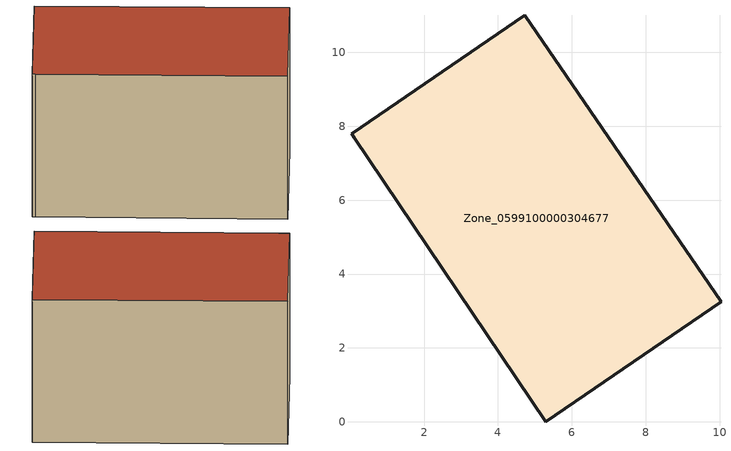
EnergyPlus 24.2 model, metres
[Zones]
Zone_0599100000304677
 floor ground (C_G): 0.11,7.7 0.04,7.8 4.73,11.01 10.04,3.25 5.3,0 z0
 wall outside (C_F): 10.04,3.25 4.73,11.01 0.04,7.8 0.11,7.7 5.3,0 10.04,3.25 z0:5.84
 roof outside (C_R): 0.04,7.8 0.11,7.7 5.3,0 10.04,3.25 4.73,11.01 z5.84
[BUILDING]
Pand.0599100000304677: North Axis=0; Terrain=City; Loads Convergence Tolerance Value=0.04; Temperature Convergence Tolerance Value=0.4; Solar Distribution=FullExterior; Maximum Number of Warmup Days=25; Minimum Number of Warmup Days=1
[Site:Location]
Rotterdam.The.Hague.AP_ZH_NLD Design_Conditions: Latitude=51.96; Longitude=4.45; Time Zone=1; Elevation=-4.5
[SITE:GROUNDTEMPERATURE:BUILDINGSURFACE]
18, 18, 18, 18, 18, 18, 18, 18, 18, 18, 18, 18
[MATERIAL] Thermal Absorptance=0.9; Solar Absorptance=0.7; Visible Absorptance=0.7
Name | Roughness | Thickness | Conductivity | Density | Specific Heat
G.TC.1946-1964 | MediumSmooth | 0.15 | 1 | 540 | 1210
F.TC.1946-1964 | Rough | 0.3 | 0.857143 | 1920 | 840
R.TC.1946-1964 | MediumRough | 0.2 | 0.235294 | 1500 | 1000
[CONSTRUCTION]
C_G: G.TC.1946-1964
C_F: F.TC.1946-1964
C_R: R.TC.1946-1964
[ZONE]
Zone_0599100000304677: Type=1; Multiplier=1; Ceiling Height=Autocalculate; Volume=Autocalculate; Floor Area=autocalculate; Part of Total Floor Area=Yes
[ZONEINFILTRATION:DESIGNFLOWRATE]
Infil_Zone_0599100000304677: Zone or ZoneList or Space or SpaceList=Zone_0599100000304677; Schedule=AlwaysOn; Design Flow Rate Calculation Method=Flow/Area; Flow Rate per Floor Area=0.003; Constant Term Coefficient=1; Temperature Term Coefficient=0; Velocity Term Coefficient=0; Velocity Squared Term Coefficient=0
[HVACTEMPLATE:ZONE:IDEALLOADSAIRSYSTEM]
Zone_0599100000304677: Maximum Heating Supply Air Temperature=50; Minimum Cooling Supply Air Temperature=13; Maximum Heating Supply Air Humidity Ratio=0.0156; Minimum Cooling Supply Air Humidity Ratio=0.0077; Heating Limit=NoLimit; Cooling Limit=NoLimit; Dehumidification Control Type=ConstantSensibleHeatRatio; Cooling Sensible Heat Ratio=0.7; Dehumidification Setpoint=60; Humidification Control Type=None; Humidification Setpoint=30; Outdoor Air Method=None; Outdoor Air Flow Rate per Person=0.00944; Outdoor Air Flow Rate per Zone Floor Area=0; Outdoor Air Flow Rate per Zone=0; Demand Controlled Ventilation Type=None; Outdoor Air Economizer Type=NoEconomizer; Heat Recovery Type=None; Sensible Heat Recovery Effectiveness=0.7; Latent Heat Recovery Effectiveness=0.65
[ZONECONTROL:THERMOSTAT]
ThermostatControl_Zone_0599100000304677: Zone or ZoneList=Zone_0599100000304677; Control Type Schedule=DualSetpointControlType; Control 1=Thermostat_Zone_0599100000304677; Temperature Difference Between Cutout And Setpoint=0
[THERMOSTATSETPOINT:DUALSETPOINT]
Thermostat_Zone_0599100000304677: Heating Setpoint Temperature Schedule=HeatingSetpoint_Zone_0599100000304677; Cooling Setpoint Temperature Schedule=CoolingSetpoint_Zone_0599100000304677
[SCHEDULE:COMPACT]
HeatingSetpoint_Zone_0599100000304677: Through: 12/31, For: AllDays, Until: 24:00, 21
CoolingSetpoint_Zone_0599100000304677: Through: 12/31, For: AllDays, Until: 24:00, 24
DualSetpointControlType: Through: 12/31, For: AllDays, Until: 24:00, 4
AlwaysOn: Through: 12/31, For: AllDays, Until: 24:00, 1
